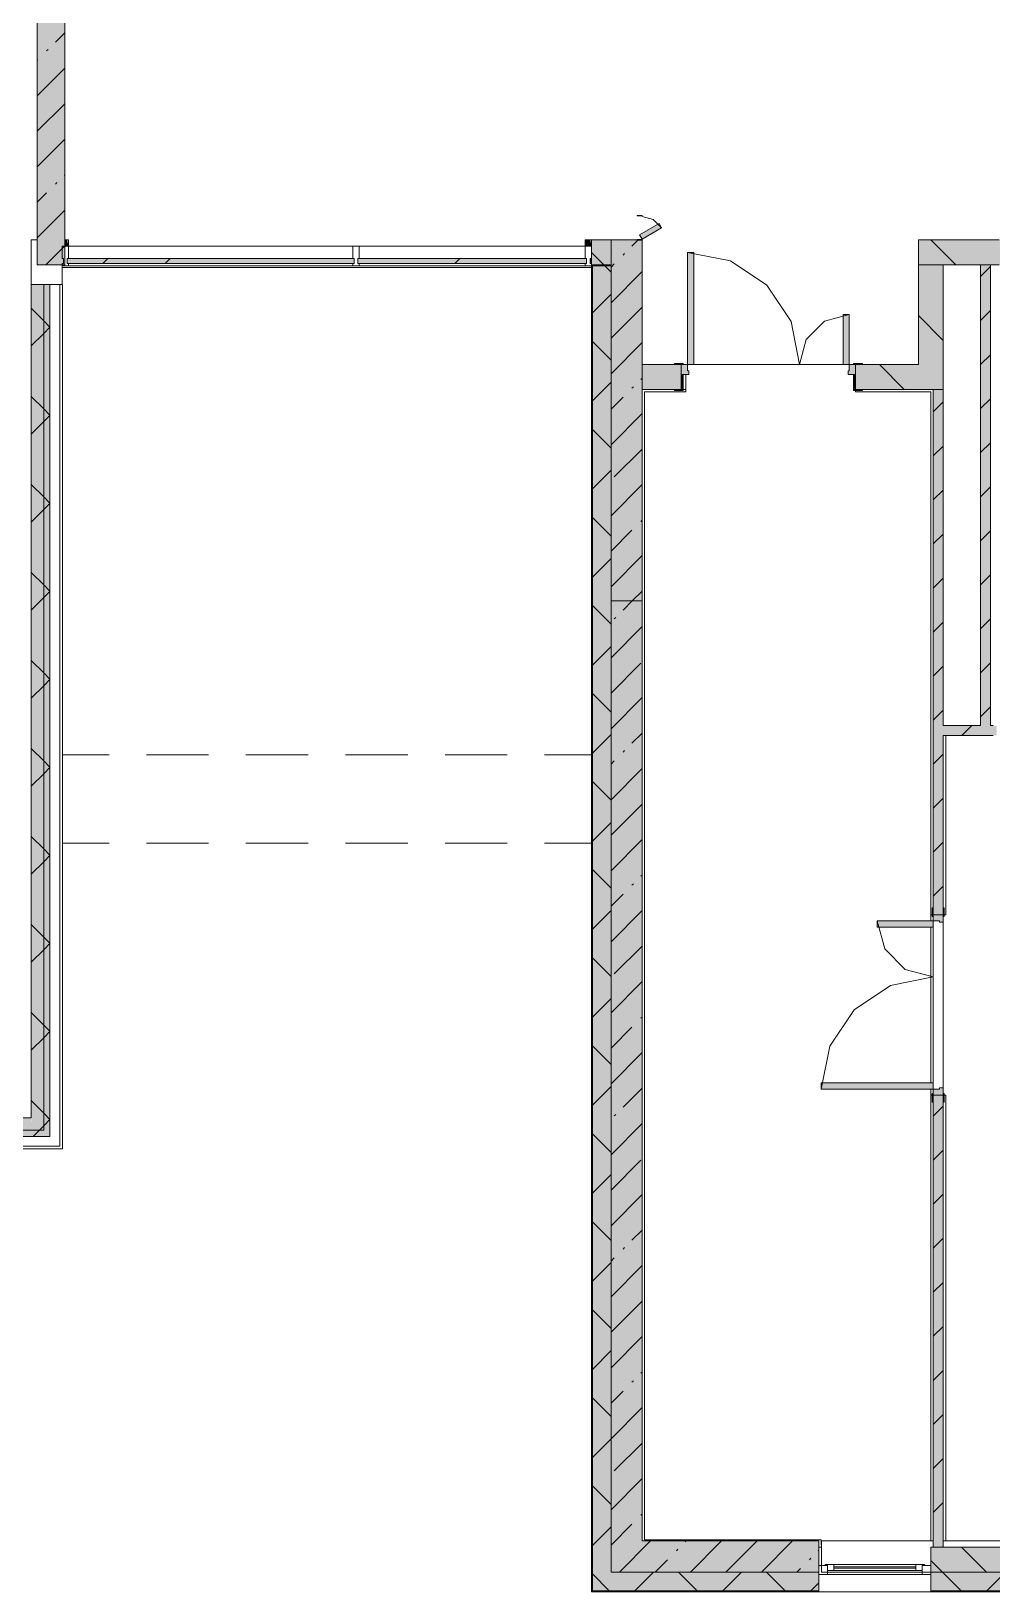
# Model space of a CAD drawing. Header units: millimetres. Extents: x -3817 to 677485, y -22715 to 103890.
# Drawn here: x 21198.1 to 21258.9, y -19605.9 to -19507.2 of the extents above; entities that cross this region are included whole.
import ezdxf

# ---------------------------------------------------------------- set-up
doc = ezdxf.new("R2010")
doc.units = ezdxf.units.MM
doc.layers.add('PDF _Геометрия', color=7, linetype='Continuous', true_color=0x1d1d1d)
doc.layers.add('PDF _Сплошная заливка', color=7, linetype='Continuous', true_color=0xffffff)

msp = doc.modelspace()

# ---------------------------------------------------------------- hatches: boundary and pattern name
at = {"layer": 'PDF _Сплошная заливка', "transparency": 33554559}
for points in [[(21199.177, -19521.986), (21200.209, -19521.986), (21200.209, -19453.485), (21198.477, -19453.485), (21198.477, -19521.986)], [(21218.515, -19521.907), (21218.515, -19521.592), (21200.366, -19521.592), (21200.366, -19521.907), (21213.858, -19521.907)], [(21233.227, -19521.907), (21233.227, -19521.592), (21218.752, -19521.592), (21218.752, -19521.907), (21232.21, -19521.907)], [(21233.594, -19604.66), (21234.775, -19604.66), (21234.775, -19522.049), (21233.594, -19522.049), (21233.594, -19584.367)], [(21198.883, -19577.102), (21199.277, -19577.102), (21199.277, -19523.23), (21198.883, -19523.23), (21198.883, -19576.709)], [(21243.22, -19604.66), (21247.924, -19604.66), (21247.924, -19602.692), (21236.743, -19602.692), (21236.743, -19603.086), (21234.775, -19603.086), (21234.775, -19604.66)]]:
    msp.add_hatch(color=256, dxfattribs=at).paths.add_polyline_path(points)
at = {"layer": 'PDF _Сплошная заливка', "true_color": 0x383e42, "transparency": 33554559}
for points in [[(21200.419, -19520.805), (21200.445, -19520.805), (21200.366, -19520.411), (21200.209, -19520.411), (21200.209, -19520.805), (21200.366, -19520.805)], [(21233.175, -19520.805), (21233.542, -19520.805), (21233.464, -19520.411), (21233.149, -19520.411), (21233.149, -19520.805)]]:
    msp.add_hatch(color=250, dxfattribs=at).paths.add_polyline_path(points)
at = {"layer": 'PDF _Сплошная заливка', "transparency": 33554559}
h = msp.add_hatch(color=256, dxfattribs=at)
h.paths.add_polyline_path([(21360.668, -19521.986), (21374.691, -19521.986), (21374.691, -19520.411), (21358.668, -19520.411), (21358.668, -19521.986)], flags=0)
h.paths.add_polyline_path([(21345.987, -19521.986), (21347.251, -19521.986), (21347.251, -19520.411), (21331.228, -19520.411), (21331.306, -19521.986)], flags=0)
h.paths.add_polyline_path([(21258.79, -19521.986), (21259.577, -19521.986), (21259.577, -19520.411), (21254.223, -19520.411), (21254.223, -19521.986), (21258.16, -19521.986)], flags=0)
h.paths.add_polyline_path([(21267.687, -19521.986), (21272.962, -19521.986), (21272.962, -19520.411), (21267.451, -19520.411), (21267.451, -19521.986)], flags=0)
h = msp.add_hatch(color=256, dxfattribs=at)
h.paths.add_polyline_path([(21250.247, -19529.86), (21254.223, -19529.86), (21254.223, -19528.285), (21250.247, -19528.285), (21250.247, -19528.915)], flags=0)
h.paths.add_polyline_path([(21236.743, -19529.86), (21239.223, -19529.86), (21239.223, -19528.285), (21236.743, -19528.285), (21236.743, -19528.915)], flags=0)
at = {"layer": 'PDF _Сплошная заливка', "true_color": 0xe2e2e2, "transparency": 33554559}
h = msp.add_hatch(color=254, dxfattribs=at)
h.paths.add_polyline_path([(21239.696, -19528.915), (21239.617, -19528.679), (21239.617, -19528.285), (21239.223, -19528.285), (21239.223, -19528.915)], flags=0)
h.paths.add_polyline_path([(21250.247, -19528.915), (21250.247, -19528.285), (21249.853, -19528.285), (21249.774, -19528.915)], flags=0)
at = {"layer": 'PDF _Сплошная заливка', "transparency": 33554559}
h = msp.add_hatch(color=256, dxfattribs=at)
h.paths.add_polyline_path([(21255.168, -19603.086), (21255.798, -19603.086), (21255.798, -19574.504), (21255.168, -19574.504), (21255.168, -19601.977)], flags=0)
h.paths.add_polyline_path([(21255.561, -19563.087), (21255.798, -19563.087), (21255.798, -19529.86), (21255.168, -19529.86), (21255.168, -19563.087)], flags=0)
h = msp.add_hatch(color=256, dxfattribs=at)
h.paths.add_polyline_path([(21255.798, -19551.749), (21259.183, -19551.749), (21259.183, -19551.119), (21255.798, -19551.119)], flags=0)
h.paths.add_polyline_path([(21272.582, -19551.749), (21272.962, -19551.749), (21272.962, -19551.119), (21266.663, -19551.119), (21266.663, -19551.749), (21266.9, -19551.749)], flags=0)
at = {"layer": 'PDF _Сплошная заливка', "true_color": 0xe2e2e2, "transparency": 33554559}
h = msp.add_hatch(color=254, dxfattribs=at)
h.paths.add_polyline_path([(21255.168, -19574.504), (21255.798, -19574.504), (21255.798, -19574.032), (21255.561, -19574.11), (21255.168, -19574.11)], flags=0)
h.paths.add_polyline_path([(21255.798, -19563.559), (21255.798, -19563.087), (21255.168, -19563.087), (21255.168, -19563.481), (21255.561, -19563.481)], flags=0)
at = {"layer": 'PDF _Сплошная заливка', "transparency": 33554559}
h = msp.add_hatch(color=256, dxfattribs=at)
h.paths.add_polyline_path([(21193.359, -19576.709), (21198.096, -19576.709), (21198.083, -19575.921), (21193.359, -19575.921)], flags=0)
h.paths.add_polyline_path([(21179.186, -19576.709), (21186.272, -19576.709), (21186.272, -19575.921), (21179.186, -19575.921)], flags=0)
h.paths.add_polyline_path([(21172.1, -19576.709), (21172.1, -19575.921), (21161.706, -19575.921), (21161.706, -19576.709), (21169.815, -19576.709)], flags=0)
h.paths.add_polyline_path([(21129.424, -19576.709), (21138.085, -19576.709), (21138.085, -19575.921), (21127.219, -19575.921), (21127.219, -19576.709)], flags=0)
h = msp.add_hatch(color=256, dxfattribs=at)
h.paths.add_polyline_path([(21198.883, -19577.102), (21198.883, -19576.709), (21193.359, -19576.709), (21193.359, -19577.102), (21198.096, -19577.102)], flags=0)
h.paths.add_polyline_path([(21186.272, -19577.102), (21186.272, -19576.709), (21179.186, -19576.709), (21179.186, -19577.102), (21184.496, -19577.102)], flags=0)
h.paths.add_polyline_path([(21127.219, -19577.102), (21138.085, -19577.102), (21138.085, -19576.709), (21127.219, -19576.709)], flags=0)
h.paths.add_polyline_path([(21169.815, -19577.102), (21172.1, -19577.102), (21172.1, -19576.709), (21161.706, -19576.709), (21161.706, -19577.102)], flags=0)
h = msp.add_hatch(color=256, dxfattribs=at)
h.paths.add_polyline_path([(21470.751, -19604.66), (21470.751, -19603.086), (21466.814, -19603.086), (21466.814, -19604.66)], flags=0)
h.paths.add_polyline_path([(21452.641, -19604.66), (21452.641, -19603.086), (21444.374, -19603.086), (21444.374, -19604.66), (21448.754, -19604.66)], flags=0)
h.paths.add_polyline_path([(21485.457, -19604.66), (21487.285, -19604.66), (21487.285, -19603.086), (21484.923, -19603.086), (21484.923, -19604.66)], flags=0)
h.paths.add_polyline_path([(21388.864, -19604.66), (21395.95, -19604.66), (21395.95, -19603.086), (21388.864, -19603.086)], flags=0)
h.paths.add_polyline_path([(21360.668, -19604.66), (21367.605, -19604.66), (21367.605, -19603.086), (21359.337, -19603.086), (21359.337, -19604.66)], flags=0)
h.paths.add_polyline_path([(21341.228, -19604.66), (21341.228, -19603.086), (21339.259, -19603.086), (21339.259, -19604.66)], flags=0)
h.paths.add_polyline_path([(21403.036, -19604.66), (21410.123, -19604.66), (21410.123, -19603.086), (21403.036, -19603.086)], flags=0)
h.paths.add_polyline_path([(21426.264, -19604.66), (21426.264, -19603.086), (21424.296, -19603.086), (21424.296, -19604.66)], flags=0)
h.paths.add_polyline_path([(21331.306, -19604.66), (21332.173, -19604.66), (21332.173, -19603.086), (21325.086, -19603.086), (21325.086, -19604.66)], flags=0)
h.paths.add_polyline_path([(21295.56, -19604.66), (21303.827, -19604.66), (21303.827, -19603.086), (21295.56, -19603.086)], flags=0)
h.paths.add_polyline_path([(21255.01, -19604.66), (21261.309, -19604.66), (21261.309, -19603.086), (21255.01, -19603.086)], flags=0)
h.paths.add_polyline_path([(21275.482, -19604.66), (21277.45, -19604.66), (21277.45, -19603.086), (21275.482, -19603.086), (21275.482, -19603.428)], flags=0)
h = msp.add_hatch(color=256, dxfattribs=at)
h.paths.add_polyline_path([(21487.285, -19605.841), (21487.285, -19604.66), (21477.837, -19604.66), (21477.837, -19605.841), (21485.457, -19605.841)], flags=0)
h.paths.add_polyline_path([(21507.478, -19605.841), (21516.025, -19605.841), (21516.025, -19604.66), (21505.395, -19604.66), (21505.395, -19605.841)], flags=0)
h.paths.add_polyline_path([(21404.711, -19605.841), (21410.123, -19605.841), (21410.123, -19604.66), (21403.036, -19604.66), (21403.036, -19605.841)], flags=0)
h.paths.add_polyline_path([(21417.209, -19605.841), (21426.264, -19605.841), (21426.264, -19604.66), (21417.209, -19604.66)], flags=0)
h.paths.add_polyline_path([(21463.435, -19605.841), (21470.751, -19605.841), (21470.751, -19604.66), (21459.727, -19604.66), (21459.727, -19605.841)], flags=0)
h.paths.add_polyline_path([(21393.701, -19605.841), (21395.95, -19605.841), (21395.95, -19604.66), (21388.864, -19604.66), (21388.864, -19605.841), (21390.03, -19605.841)], flags=0)
h.paths.add_polyline_path([(21444.374, -19605.841), (21452.641, -19605.841), (21452.641, -19604.66), (21444.374, -19604.66)], flags=0)
h.paths.add_polyline_path([(21367.605, -19605.841), (21367.605, -19604.66), (21359.337, -19604.66), (21359.337, -19605.841), (21360.668, -19605.841)], flags=0)
h.paths.add_polyline_path([(21316.625, -19605.841), (21318, -19605.841), (21318, -19604.66), (21310.914, -19604.66), (21310.914, -19605.841)], flags=0)
h.paths.add_polyline_path([(21375.349, -19605.841), (21381.777, -19605.841), (21381.777, -19604.66), (21374.691, -19604.66), (21374.691, -19605.841)], flags=0)
h.paths.add_polyline_path([(21341.228, -19605.841), (21341.228, -19604.66), (21325.086, -19604.66), (21325.086, -19605.841), (21338.647, -19605.841)], flags=0)
h.paths.add_polyline_path([(21301.944, -19605.841), (21303.827, -19605.841), (21303.827, -19604.66), (21295.56, -19604.66), (21295.56, -19605.841)], flags=0)
h.paths.add_polyline_path([(21268.396, -19605.841), (21277.45, -19605.841), (21277.45, -19604.66), (21268.396, -19604.66)], flags=0)
h.paths.add_polyline_path([(21243.22, -19605.841), (21247.924, -19605.841), (21247.924, -19604.66), (21233.594, -19604.66), (21233.594, -19605.841)], flags=0)
h.paths.add_polyline_path([(21261.309, -19605.841), (21261.309, -19604.66), (21255.01, -19604.66), (21255.01, -19605.841), (21257.901, -19605.841)], flags=0)

# ---------------------------------------------------------------- linework, layer by layer
at = {"layer": 'PDF _Геометрия', "color": 253, "lineweight": 9, "true_color": 0xaaaaaa}
for points in [[(21198.477, -19520.411), (21198.477, -19453.327)], [(21236.428, -19518.896), (21236.743, -19518.896), (21236.743, -19518.856), (21236.428, -19518.856)], [(21237.97, -19519.643), (21237.813, -19519.371), (21236.586, -19520.08), (21236.743, -19520.352)], [(21236.428, -19520.392), (21236.428, -19520.431), (21236.743, -19520.431), (21236.743, -19520.392)], [(21233.507, -19521.592), (21233.507, -19521.829)], [(21239.617, -19521.199), (21239.617, -19528.285), (21240.011, -19528.285), (21240.011, -19521.199)], [(21233.531, -19522.144), (21200.051, -19522.144)], [(21249.853, -19525.136), (21249.459, -19525.136), (21249.459, -19528.285), (21249.853, -19528.285)], [(21239.341, -19528.285), (21239.341, -19528.222), (21238.79, -19528.222), (21238.79, -19528.285)], [(21239.617, -19528.285), (21239.223, -19528.285), (21239.223, -19528.915), (21239.696, -19528.915), (21239.696, -19528.679), (21239.617, -19528.679)], [(21249.853, -19528.285), (21249.853, -19528.679), (21249.774, -19528.679), (21249.774, -19528.915), (21250.247, -19528.915), (21250.247, -19528.285)], [(21250.128, -19528.285), (21250.68, -19528.285), (21250.68, -19528.222), (21250.128, -19528.222)], [(21239.341, -19529.86), (21239.341, -19528.915), (21239.223, -19528.915), (21239.223, -19529.86)], [(21250.128, -19529.86), (21250.247, -19529.86), (21250.247, -19528.915), (21250.128, -19528.915)], [(21239.341, -19529.923), (21239.341, -19529.86), (21238.79, -19529.86), (21238.79, -19529.923)], [(21250.128, -19529.923), (21250.68, -19529.923), (21250.68, -19529.86), (21250.128, -19529.86)], [(21255.01, -19563.481), (21255.01, -19530.017), (21250.247, -19530.017), (21255.01, -19530.017), (21255.01, -19563.087), (21255.105, -19563.087), (21255.01, -19563.087)], [(21255.861, -19563.087), (21255.955, -19563.087), (21255.955, -19551.749), (21255.955, -19563.087)], [(21255.168, -19563.205), (21255.168, -19562.654), (21255.105, -19562.654), (21255.105, -19563.205)], [(21255.861, -19563.205), (21255.861, -19562.654), (21255.798, -19562.654), (21255.798, -19563.205)], [(21251.624, -19563.481), (21251.624, -19563.874), (21255.168, -19563.874), (21255.168, -19563.481)], [(21255.01, -19573.717), (21255.01, -19563.874)], [(21255.168, -19563.481), (21255.561, -19563.481), (21255.561, -19563.559), (21255.798, -19563.559), (21255.798, -19563.087), (21255.168, -19563.087)], [(21255.798, -19563.205), (21255.798, -19563.087), (21255.79, -19563.087), (21255.79, -19563.205)], [(21248.081, -19574.11), (21255.168, -19574.11), (21255.168, -19573.717), (21248.081, -19573.717)], [(21255.168, -19574.386), (21255.105, -19574.386), (21255.105, -19574.937), (21255.168, -19574.937)], [(21255.168, -19574.11), (21255.168, -19574.504), (21255.798, -19574.504), (21255.798, -19574.032), (21255.561, -19574.032), (21255.561, -19574.11)], [(21255.798, -19574.386), (21255.79, -19574.386), (21255.79, -19574.504), (21255.798, -19574.504)], [(21255.861, -19574.386), (21255.798, -19574.386), (21255.798, -19574.937), (21255.861, -19574.937)]]:
    msp.add_lwpolyline(points, close=True, dxfattribs=at)
at = {"layer": 'PDF _Геометрия', "color": 7, "lineweight": 9}
for points in [[(21233.2, -19460.217), (21233.2, -19467.893), (21211.311, -19467.893), (21200.209, -19467.893), (21200.209, -19453.485), (21198.477, -19453.485), (21198.477, -19521.986), (21200.209, -19521.986), (21200.209, -19498.365), (21201.547, -19498.365)], [(21199.622, -19507.9), (21200.209, -19507.313)], [(21199.06, -19508.461), (21199.154, -19508.368)], [(21198.477, -19509.045), (21198.499, -19509.022)], [(21198.477, -19513.408), (21198.477, -19509.471)], [(21198.477, -19511.29), (21200.209, -19509.558)], [(21198.477, -19513.535), (21200.209, -19511.803)], [(21198.477, -19515.78), (21200.209, -19514.048)], [(21198.083, -19525.561), (21198.083, -19521.655), (21198.083, -19520.411), (21198.477, -19520.411), (21198.477, -19515.77)], [(21200.183, -19516.319), (21200.209, -19516.293)], [(21198.477, -19518.025), (21199.06, -19517.441)], [(21199.622, -19516.88), (21199.715, -19516.786)], [(21198.477, -19520.27), (21200.209, -19518.537)], [(21218.437, -19520.805), (21200.445, -19520.805), (21218.437, -19520.805), (21218.437, -19521.592), (21200.445, -19521.592), (21200.445, -19520.805), (21200.445, -19520.411), (21200.209, -19520.411)], [(21233.542, -19520.805), (21233.542, -19520.411), (21233.149, -19520.411), (21233.149, -19520.805), (21233.149, -19521.592), (21224.066, -19521.592), (21218.83, -19521.592), (21218.83, -19520.805), (21224.066, -19520.805), (21218.83, -19520.805)], [(21234.775, -19520.411), (21234.775, -19521.986), (21234.775, -19543.245), (21236.743, -19543.245), (21236.743, -19521.986), (21236.743, -19520.411), (21234.775, -19520.411), (21233.542, -19520.411), (21233.542, -19521.986), (21234.775, -19521.986)], [(21236.103, -19520.809), (21236.5, -19520.411)], [(21258.947, -19551.119), (21258.79, -19551.119), (21258.79, -19521.986), (21258.16, -19521.986), (21254.223, -19521.986), (21254.223, -19520.411), (21259.341, -19520.411)], [(21256.589, -19521.986), (21255.014, -19520.411)], [(21199.005, -19521.986), (21200.209, -19520.782)], [(21202.63, -19521.907), (21202.945, -19521.592)], [(21206.567, -19521.907), (21206.882, -19521.592)], [(21224.901, -19521.907), (21225.216, -19521.592)], [(21233.464, -19521.907), (21233.464, -19521.592)], [(21234.318, -19521.986), (21233.542, -19521.21)], [(21235.541, -19521.37), (21235.635, -19521.276)], [(21200.051, -19522.041), (21200.445, -19522.041), (21200.445, -19521.907), (21200.445, -19522.041), (21200.445, -19521.907), (21218.437, -19521.907)], [(21200.051, -19521.986), (21200.051, -19523.23)], [(21218.437, -19521.907), (21218.437, -19522.041), (21218.437, -19521.907)], [(21218.83, -19521.907), (21218.83, -19522.041), (21218.83, -19521.907), (21224.066, -19521.907), (21233.149, -19521.907), (21233.149, -19522.041), (21233.531, -19522.041)], [(21233.149, -19521.907), (21233.149, -19522.041), (21233.149, -19521.907)], [(21233.542, -19521.998), (21233.542, -19521.907)], [(21234.775, -19522.025), (21233.594, -19522.025), (21233.57, -19522.025), (21233.57, -19604.66), (21233.57, -19605.841), (21233.57, -19605.865), (21247.924, -19605.865)], [(21234.775, -19522.049), (21233.594, -19522.049), (21233.594, -19604.66), (21233.594, -19605.841), (21247.924, -19605.841)], [(21234.775, -19522.442), (21234.381, -19522.049)], [(21234.775, -19522.137), (21234.98, -19521.931)], [(21234.775, -19524.382), (21236.743, -19522.413)], [(21250.68, -19529.86), (21254.223, -19529.86), (21255.798, -19529.86), (21255.798, -19521.986), (21254.223, -19521.986), (21254.223, -19528.285), (21250.68, -19528.285)], [(21258.16, -19521.986), (21258.16, -19551.119), (21255.798, -19551.119), (21255.798, -19529.86), (21255.168, -19529.86), (21255.168, -19562.654)], [(21258.16, -19522.729), (21258.79, -19522.099)], [(21258.79, -19521.986), (21259.341, -19521.986)], [(21199.907, -19523.23), (21199.907, -19577.732), (21199.277, -19577.732), (21198.096, -19577.732), (21193.359, -19577.732)], [(21199.277, -19523.23), (21199.277, -19577.102), (21198.883, -19577.102), (21198.096, -19577.102), (21193.359, -19577.102)], [(21198.883, -19523.23), (21198.883, -19576.709), (21198.096, -19576.709), (21193.359, -19576.709)], [(21233.594, -19525.025), (21234.775, -19523.844)], [(21199.277, -19525.917), (21198.883, -19525.524), (21198.096, -19524.736)], [(21234.775, -19526.627), (21236.743, -19524.658)], [(21255.798, -19526.762), (21254.223, -19525.188)], [(21258.16, -19525.513), (21258.79, -19524.883)], [(21198.096, -19527.118), (21198.883, -19526.33), (21199.277, -19525.936)], [(21234.775, -19528.01), (21233.594, -19526.829)], [(21234.775, -19528.872), (21236.743, -19526.903)], [(21238.79, -19528.285), (21236.743, -19528.285), (21236.743, -19529.86), (21238.79, -19529.86)], [(21239.223, -19529.86), (21239.223, -19528.285)], [(21250.247, -19528.285), (21250.247, -19529.86)], [(21253.327, -19529.86), (21251.753, -19528.285)], [(21258.16, -19528.297), (21258.79, -19527.667)], [(21233.594, -19530.593), (21234.775, -19529.412)], [(21236.664, -19529.227), (21236.743, -19529.148)], [(21199.277, -19531.485), (21198.883, -19531.091), (21198.096, -19530.304)], [(21234.775, -19531.117), (21235.541, -19530.35)], [(21236.103, -19529.788), (21236.196, -19529.695)], [(21239.499, -19529.86), (21239.341, -19529.86)], [(21258.16, -19531.081), (21258.79, -19530.451)], [(21234.775, -19533.361), (21236.743, -19531.393)], [(21255.168, -19531.289), (21255.798, -19530.659)], [(21198.096, -19532.685), (21198.883, -19531.898), (21199.277, -19531.504)], [(21234.775, -19533.577), (21233.594, -19532.396)], [(21255.168, -19534.073), (21255.798, -19533.443)], [(21258.16, -19533.864), (21258.79, -19533.235)], [(21234.98, -19535.401), (21236.743, -19533.638)], [(21233.594, -19536.16), (21234.775, -19534.979)], [(21199.277, -19537.053), (21198.883, -19536.659), (21198.096, -19535.871)], [(21234.775, -19537.851), (21236.743, -19535.883)], [(21255.168, -19536.856), (21255.798, -19536.227)], [(21258.16, -19536.648), (21258.79, -19536.018)], [(21198.096, -19538.253), (21198.883, -19537.465), (21199.277, -19537.072)], [(21234.775, -19539.145), (21233.594, -19537.964)], [(21236.664, -19538.207), (21236.743, -19538.128)], [(21234.775, -19540.096), (21236.103, -19538.768)], [(21255.168, -19539.64), (21255.798, -19539.01)], [(21258.16, -19539.432), (21258.79, -19538.802)], [(21234.775, -19542.341), (21236.743, -19540.373)], [(21233.594, -19541.728), (21234.775, -19540.547)], [(21199.277, -19542.62), (21198.883, -19542.226), (21198.096, -19541.439)], [(21255.168, -19542.424), (21255.798, -19541.794)], [(21258.16, -19542.216), (21258.79, -19541.586)], [(21198.096, -19543.82), (21198.883, -19543.033), (21199.277, -19542.639)], [(21235.541, -19543.82), (21236.116, -19543.245), (21236.743, -19542.618)], [(21234.775, -19544.713), (21233.594, -19543.532)], [(21234.98, -19544.381), (21235.074, -19544.288)], [(21234.775, -19546.831), (21236.743, -19544.863)], [(21255.168, -19545.208), (21255.798, -19544.578)], [(21258.16, -19545), (21258.79, -19544.37)], [(21233.594, -19547.295), (21234.775, -19546.114)], [(21199.277, -19548.188), (21198.883, -19547.794), (21198.096, -19547.007)], [(21234.775, -19549.076), (21236.664, -19547.187)], [(21258.16, -19547.783), (21258.79, -19547.153)], [(21198.096, -19549.388), (21198.883, -19548.6), (21199.277, -19548.207)], [(21255.168, -19547.992), (21255.798, -19547.362)], [(21234.775, -19550.28), (21233.594, -19549.099)], [(21234.775, -19551.321), (21236.743, -19549.353)], [(21255.168, -19550.775), (21255.798, -19550.145)], [(21258.16, -19550.567), (21258.79, -19549.937)], [(21256.978, -19551.749), (21257.608, -19551.119)], [(21233.594, -19552.863), (21234.775, -19551.682)], [(21236.103, -19552.238), (21236.743, -19551.598)], [(21255.798, -19562.654), (21255.798, -19551.749), (21258.947, -19551.749)], [(21199.277, -19553.755), (21198.883, -19553.362), (21198.096, -19552.574)], [(21203.018, -19552.978), (21200.064, -19552.978)], [(21209.317, -19552.978), (21205.38, -19552.978)], [(21215.616, -19552.978), (21211.679, -19552.978)], [(21221.915, -19552.978), (21217.978, -19552.978)], [(21228.214, -19552.978), (21224.277, -19552.978)], [(21233.531, -19552.978), (21230.576, -19552.978)], [(21235.541, -19552.8), (21235.635, -19552.706)], [(21255.168, -19553.559), (21255.798, -19552.929)], [(21198.096, -19554.955), (21198.883, -19554.168), (21199.277, -19553.774)], [(21234.775, -19553.566), (21234.98, -19553.361)], [(21234.775, -19555.811), (21236.743, -19553.843)], [(21234.775, -19555.848), (21233.594, -19554.667)], [(21234.775, -19558.056), (21236.743, -19556.088)], [(21255.168, -19556.343), (21255.798, -19555.713)], [(21199.277, -19559.323), (21198.883, -19558.929), (21198.096, -19558.142)], [(21233.594, -19558.43), (21234.775, -19557.249)], [(21200.064, -19558.557), (21203.018, -19558.557)], [(21205.38, -19558.557), (21209.317, -19558.557)], [(21211.679, -19558.557), (21215.616, -19558.557)], [(21217.978, -19558.557), (21221.915, -19558.557)], [(21224.277, -19558.557), (21228.214, -19558.557)], [(21230.576, -19558.557), (21233.531, -19558.557)], [(21234.775, -19560.301), (21236.743, -19558.333)], [(21255.168, -19559.127), (21255.798, -19558.497)], [(21198.096, -19560.523), (21198.883, -19559.736), (21199.277, -19559.342)], [(21234.775, -19561.415), (21233.594, -19560.234)], [(21236.664, -19560.657), (21236.743, -19560.578)], [(21234.775, -19562.546), (21235.541, -19561.779)], [(21236.103, -19561.218), (21236.196, -19561.125)], [(21255.168, -19561.911), (21255.798, -19561.281)], [(21233.594, -19563.998), (21234.775, -19562.817)], [(21234.775, -19564.791), (21236.743, -19562.823)], [(21199.277, -19564.89), (21198.883, -19564.497), (21198.096, -19563.709)], [(21255.168, -19563.087), (21255.798, -19563.087)], [(21255.168, -19573.717), (21255.168, -19563.874)], [(21255.798, -19563.205), (21255.798, -19574.386)], [(21198.096, -19566.091), (21198.883, -19565.303), (21199.277, -19564.909)], [(21234.775, -19566.983), (21233.594, -19565.802)], [(21234.98, -19566.831), (21236.743, -19565.068)], [(21234.775, -19569.281), (21236.743, -19567.313)], [(21233.594, -19569.566), (21234.775, -19568.385)], [(21199.277, -19570.458), (21198.883, -19570.064), (21198.096, -19569.277)], [(21236.664, -19569.637), (21236.743, -19569.558)], [(21198.096, -19571.658), (21198.883, -19570.871), (21199.277, -19570.477)], [(21234.775, -19571.526), (21236.103, -19570.198)], [(21234.775, -19572.55), (21233.594, -19571.369)], [(21234.775, -19573.771), (21236.743, -19571.803)], [(21199.277, -19576.026), (21198.883, -19575.632), (21198.096, -19574.844)], [(21233.594, -19575.133), (21234.775, -19573.952)], [(21235.541, -19575.249), (21236.743, -19574.048)], [(21255.798, -19574.504), (21255.168, -19574.504)], [(21234.98, -19575.811), (21235.074, -19575.717)], [(21252.648, -19605.904), (21255.01, -19605.904), (21255.01, -19604.66), (21255.01, -19603.086), (21255.168, -19603.086), (21255.168, -19574.937)], [(21255.168, -19575.829), (21255.798, -19575.2)], [(21255.798, -19574.937), (21255.798, -19603.086), (21261.309, -19603.086), (21261.309, -19604.66), (21261.309, -19605.904), (21263.671, -19605.904)], [(21198.219, -19577.102), (21198.613, -19576.709), (21198.883, -19576.438), (21199.277, -19576.045)], [(21234.775, -19578.261), (21236.743, -19576.293)], [(21200.051, -19577.89), (21198.083, -19577.89), (21195.949, -19577.89)], [(21234.775, -19578.118), (21233.594, -19576.937)], [(21234.775, -19580.506), (21236.664, -19578.617)], [(21255.168, -19578.613), (21255.798, -19577.983)], [(21233.594, -19580.701), (21234.775, -19579.52)], [(21234.775, -19582.751), (21236.743, -19580.783)], [(21255.168, -19581.397), (21255.798, -19580.767)], [(21234.775, -19583.686), (21233.594, -19582.505)], [(21236.103, -19583.668), (21236.743, -19583.028)], [(21255.168, -19584.181), (21255.798, -19583.551)], [(21234.775, -19584.996), (21234.98, -19584.791)], [(21235.541, -19584.229), (21235.635, -19584.136)], [(21233.594, -19586.268), (21234.775, -19585.087)], [(21234.775, -19587.241), (21236.743, -19585.273)], [(21255.168, -19586.965), (21255.798, -19586.335)], [(21234.775, -19589.486), (21236.743, -19587.518)], [(21234.775, -19589.253), (21233.594, -19588.072)], [(21255.168, -19589.748), (21255.798, -19589.118)], [(21233.594, -19591.836), (21234.775, -19590.655)], [(21234.775, -19591.731), (21236.743, -19589.763)], [(21236.103, -19592.648), (21236.196, -19592.555)], [(21236.664, -19592.087), (21236.743, -19592.008)], [(21255.168, -19592.532), (21255.798, -19591.902)], [(21234.775, -19594.821), (21233.594, -19593.64)], [(21234.775, -19593.976), (21235.541, -19593.209)], [(21234.775, -19596.221), (21236.743, -19594.253)], [(21255.168, -19595.316), (21255.798, -19594.686)], [(21233.594, -19597.403), (21234.775, -19596.222)], [(21234.98, -19598.261), (21236.743, -19596.498)], [(21255.168, -19598.1), (21255.798, -19597.47)], [(21234.775, -19600.388), (21233.594, -19599.207)], [(21234.775, -19600.711), (21236.743, -19598.743)], [(21255.168, -19600.884), (21255.798, -19600.254)], [(21236.664, -19601.067), (21236.743, -19600.988)], [(21233.594, -19602.971), (21234.775, -19601.79)], [(21234.775, -19602.956), (21236.103, -19601.628)], [(21235.315, -19604.66), (21237.284, -19602.692)], [(21238.909, -19603.312), (21239.002, -19603.218)], [(21239.47, -19602.75), (21239.529, -19602.692)], [(21239.805, -19604.66), (21241.774, -19602.692)], [(21242.05, -19604.66), (21244.019, -19602.692)], [(21244.295, -19604.66), (21246.264, -19602.692)], [(21247.889, -19603.312), (21247.924, -19603.277)], [(21248.085, -19603.086), (21248.085, -19604.66), (21248.085, -19603.086), (21247.924, -19603.086), (21247.924, -19604.66), (21247.924, -19605.904), (21250.286, -19605.904)], [(21248.085, -19602.928), (21248.085, -19603.086), (21248.085, -19602.692), (21255.002, -19602.692), (21255.01, -19602.692), (21255.168, -19602.692), (21255.01, -19602.692)], [(21255.168, -19603.086), (21255.798, -19603.086)], [(21255.749, -19603.086), (21255.798, -19603.037)], [(21255.955, -19602.692), (21255.798, -19602.692), (21255.955, -19602.692), (21255.963, -19602.692), (21339.259, -19602.692), (21339.417, -19602.692), (21339.425, -19602.692), (21374.691, -19602.692), (21374.533, -19602.692)], [(21258.533, -19604.66), (21256.958, -19603.086)], [(21237.56, -19604.66), (21238.348, -19603.873)], [(21246.54, -19604.66), (21246.766, -19604.434)], [(21247.328, -19603.873), (21247.421, -19603.78)], [(21248.475, -19604.251), (21247.924, -19604.251)], [(21248.317, -19604.172), (21254.616, -19604.172)], [(21248.869, -19604.172), (21248.869, -19604.566)], [(21248.869, -19604.33), (21254.065, -19604.33)], [(21254.065, -19604.408), (21248.869, -19604.408)], [(21254.065, -19604.172), (21254.065, -19604.566)], [(21255.01, -19604.251), (21254.459, -19604.251)], [(21256.93, -19605.841), (21255.749, -19604.66), (21255.01, -19603.921)], [(21234.66, -19605.841), (21233.594, -19604.775)], [(21236.291, -19605.841), (21237.472, -19604.66)], [(21240.228, -19605.841), (21239.047, -19604.66)], [(21241.858, -19605.841), (21243.039, -19604.66)], [(21245.795, -19605.841), (21244.614, -19604.66)], [(21247.426, -19605.841), (21247.924, -19605.344)], [(21247.924, -19604.802), (21255.01, -19604.802)], [(21277.45, -19605.904), (21295.56, -19605.904), (21295.56, -19604.66), (21277.45, -19604.66), (21268.396, -19604.66), (21261.309, -19604.66), (21255.01, -19604.66), (21248.085, -19604.66), (21255.01, -19604.66)], [(21258.561, -19605.841), (21259.742, -19604.66)], [(21255.01, -19605.904), (21247.924, -19605.904)], [(21255.01, -19605.841), (21261.309, -19605.841)], [(21255.01, -19605.865), (21261.309, -19605.865)]]:
    msp.add_lwpolyline(points, dxfattribs=at)
at = {"layer": 'PDF _Геометрия', "color": 253, "lineweight": 9, "true_color": 0xaaaaaa}
for points in [[(21201.547, -19498.365), (21200.209, -19498.365), (21200.209, -19520.411)], [(21236.743, -19518.935), (21237.452, -19519.125), (21237.97, -19519.643)], [(21233.507, -19520.411), (21236.743, -19520.411), (21236.743, -19528.285), (21238.79, -19528.285)], [(21254.254, -19520.411), (21259.341, -19520.411)], [(21239.617, -19521.199), (21242.329, -19521.738), (21244.628, -19523.274), (21246.164, -19525.573), (21246.703, -19528.285), (21247.125, -19526.71), (21248.278, -19525.558), (21249.853, -19525.136)], [(21240.011, -19528.285), (21249.459, -19528.285), (21239.617, -19528.285)], [(21250.68, -19528.285), (21254.223, -19528.285)], [(21239.499, -19528.915), (21239.499, -19530.017), (21236.901, -19530.017), (21236.901, -19602.613), (21248.081, -19602.613), (21248.081, -19602.928), (21248.081, -19602.613), (21236.901, -19602.613), (21236.901, -19530.017), (21239.499, -19530.017), (21239.499, -19529.86)], [(21250.247, -19529.923), (21250.247, -19530.017), (21250.247, -19529.923)], [(21257.901, -19551.749), (21255.955, -19551.749)], [(21248.081, -19574.11), (21248.621, -19571.398), (21250.157, -19569.099), (21252.456, -19567.563), (21255.168, -19567.024), (21253.396, -19566.549), (21252.099, -19565.252), (21251.624, -19563.481)], [(21255.01, -19574.504), (21255.01, -19602.692), (21255.01, -19574.11), (21255.01, -19574.504), (21255.105, -19574.504)], [(21255.861, -19574.504), (21255.955, -19574.504), (21255.955, -19602.708), (21255.955, -19574.504)]]:
    msp.add_lwpolyline(points, dxfattribs=at)
at = {"layer": 'PDF _Геометрия', "color": 7, "lineweight": 9}
for points in [[(21200.366, -19521.907), (21200.366, -19521.592), (21200.445, -19521.592), (21200.445, -19520.805), (21200.051, -19520.805), (21200.051, -19521.592), (21200.13, -19521.592), (21200.13, -19521.907), (21200.051, -19521.907), (21200.051, -19522.041), (21200.445, -19522.041), (21200.445, -19521.907)], [(21200.366, -19521.907), (21218.515, -19521.907), (21218.515, -19521.592), (21200.366, -19521.592)], [(21218.83, -19521.907), (21218.752, -19521.907), (21218.752, -19521.592), (21218.83, -19521.592), (21218.83, -19520.805), (21218.437, -19520.805), (21218.437, -19521.592), (21218.515, -19521.592), (21218.515, -19521.907), (21218.437, -19521.907), (21218.437, -19522.041), (21218.83, -19522.041)], [(21218.752, -19521.907), (21233.227, -19521.907), (21233.227, -19521.592), (21218.752, -19521.592)], [(21233.149, -19520.805), (21224.066, -19520.805)], [(21233.542, -19521.907), (21233.464, -19521.907), (21233.464, -19521.592), (21233.542, -19521.592), (21233.542, -19520.805), (21233.149, -19520.805), (21233.149, -19521.592), (21233.227, -19521.592), (21233.227, -19521.907), (21233.149, -19521.907), (21233.149, -19522.041), (21233.542, -19522.041)], [(21218.437, -19522.041), (21200.445, -19522.041)], [(21224.066, -19522.041), (21218.83, -19522.041)], [(21233.149, -19522.041), (21224.066, -19522.041)], [(21233.531, -19604.66), (21233.531, -19605.865), (21233.531, -19605.904), (21247.924, -19605.904), (21247.924, -19604.66), (21234.775, -19604.66), (21234.775, -19522.049), (21234.775, -19522.025), (21234.775, -19521.986), (21233.57, -19521.986), (21233.531, -19521.986)], [(21200.064, -19577.89), (21200.064, -19523.23), (21198.096, -19523.23), (21198.096, -19575.921), (21197.532, -19575.921), (21193.359, -19575.921), (21193.359, -19577.89), (21198.096, -19577.89), (21199.907, -19577.89)], [(21234.775, -19604.66), (21247.924, -19604.66), (21247.924, -19602.692), (21236.743, -19602.692), (21236.743, -19543.245), (21234.775, -19543.245), (21234.775, -19603.086)], [(21247.924, -19604.802), (21247.924, -19604.251), (21248.475, -19604.251), (21248.475, -19604.802)], [(21254.616, -19604.172), (21248.317, -19604.172), (21248.317, -19604.251), (21248.475, -19604.251), (21248.475, -19604.566), (21254.459, -19604.566), (21254.459, -19604.251), (21254.616, -19604.251)], [(21254.459, -19604.802), (21254.459, -19604.251), (21255.01, -19604.251), (21255.01, -19604.802)], [(21261.309, -19604.66), (21261.309, -19605.904), (21255.01, -19605.904), (21255.01, -19604.66)]]:
    msp.add_lwpolyline(points, close=True, dxfattribs=at)
at = {"layer": 'PDF _Сплошная заливка', "color": 254, "lineweight": 60, "true_color": 0xe2e2e2, "transparency": 33554559}
for points in [[(21236.743, -19520.352), (21237.97, -19519.643), (21236.586, -19520.08), (21237.813, -19519.371)], [(21240.011, -19528.285), (21240.011, -19521.199), (21239.617, -19528.285), (21239.617, -19521.199)], [(21249.853, -19528.285), (21249.853, -19525.136), (21249.459, -19528.285), (21249.459, -19525.136)], [(21239.341, -19528.285), (21239.341, -19528.222), (21238.79, -19528.285)], [(21250.68, -19528.285), (21250.68, -19528.222), (21250.128, -19528.285)], [(21239.341, -19529.86), (21239.341, -19528.915), (21239.223, -19529.86), (21239.223, -19528.915)], [(21250.247, -19529.86), (21250.247, -19528.915), (21250.128, -19529.86), (21250.128, -19528.915)], [(21239.341, -19529.923), (21239.341, -19529.86), (21238.79, -19529.923)], [(21250.68, -19529.923), (21250.68, -19529.86), (21250.128, -19529.923)], [(21251.624, -19563.874), (21255.168, -19563.874), (21251.624, -19563.481), (21255.168, -19563.481)], [(21255.168, -19574.11), (21255.168, -19573.717), (21248.081, -19574.11), (21248.081, -19573.717)]]:
    msp.add_solid(points, dxfattribs=at)
at = {"layer": 'PDF _Сплошная заливка', "lineweight": 60, "transparency": 33554559}
for points in [[(21234.775, -19521.986), (21234.775, -19520.411), (21233.542, -19521.986), (21233.542, -19520.411)], [(21236.743, -19543.245), (21236.743, -19520.411), (21234.775, -19543.245), (21234.775, -19520.411)], [(21255.798, -19529.86), (21255.798, -19521.986), (21254.223, -19529.86), (21254.223, -19521.986)], [(21258.79, -19551.119), (21258.79, -19521.986), (21258.16, -19551.119), (21258.16, -19521.986)], [(21198.883, -19576.709), (21198.883, -19523.23), (21198.096, -19576.709), (21198.096, -19523.23)], [(21236.743, -19603.086), (21236.743, -19543.245), (21234.775, -19603.086), (21234.775, -19543.245)]]:
    msp.add_solid(points, dxfattribs=at)

doc.saveas('drawing.dxf')
